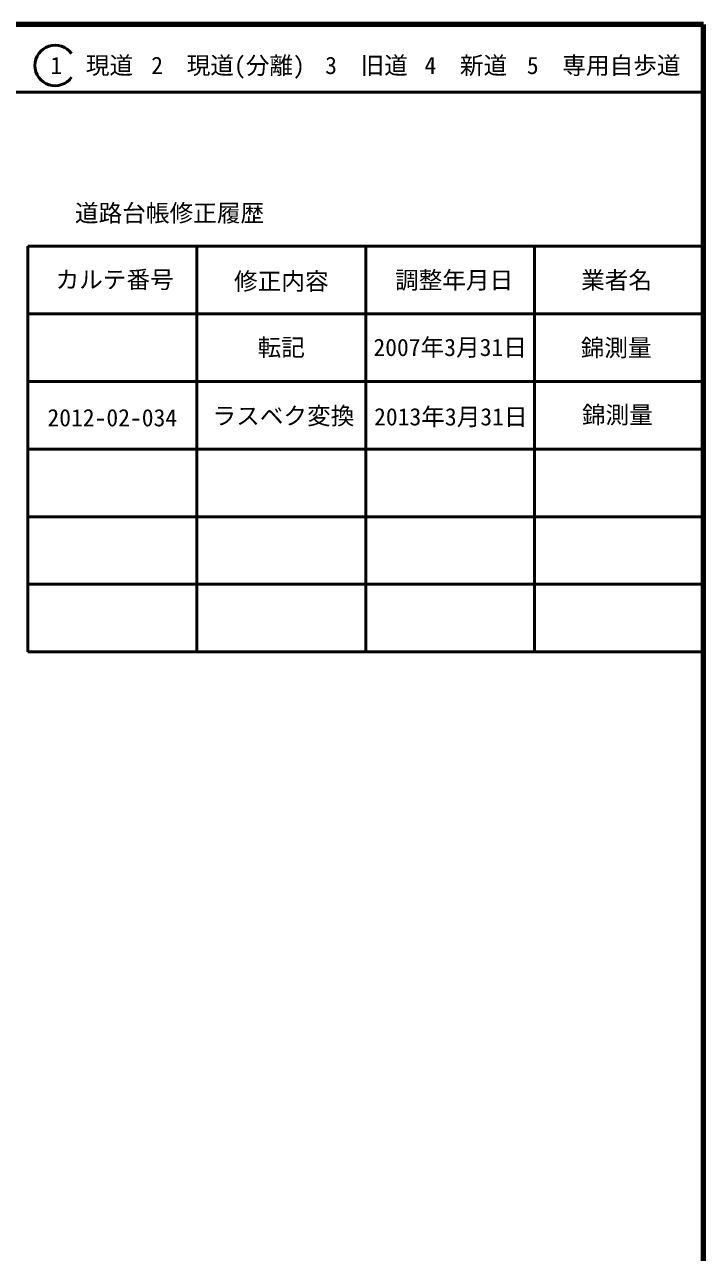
# Model space of a CAD drawing. Units: millimetres on the paper, enlarged 1000 times. Extents: x 68230 to 708230, y -1956 to 358044.
# Drawn here: x 607730 to 708230, y 176401 to 358044 of the extents above; entities that cross this region are included whole.
import ezdxf
from ezdxf.enums import TextEntityAlignment as Align

# ---------------------------------------------------------------- set-up
doc = ezdxf.new("R2010")
doc.units = ezdxf.units.MM
doc.header["$LTSCALE"] = 1000
for name, color, linetype, lineweight in [('M-TTL', 2, 'Continuous', 140), ('M-TTL-FRAM', 2, 'Continuous', 50), ('M-TTL-LINE', 7, 'Continuous', 50)]:
    doc.layers.add(name, color=color, linetype=linetype, lineweight=lineweight)
doc.layers.add('M-TTL-TXT', color=7, linetype='Continuous')
doc.styles.add('ＭＳ ゴシック', font='')
doc.styles.get('ＭＳ ゴシック').set_extended_font_data('MS Gothic')

msp = doc.modelspace()

# ---------------------------------------------------------------- linework, layer by layer
at = {"layer": 'M-TTL'}
for p, q in [((708230, 358044), (68230, 358044)), ((708230, -1956), (708230, 358044))]:
    msp.add_line(p, q, dxfattribs=at)
at = {"layer": 'M-TTL-FRAM'}
for p, q in [((608230, 325241), (608230, 265241)), ((608230, 325241), (708230, 325241)), ((608230, 265241), (708230, 265241))]:
    msp.add_line(p, q, dxfattribs=at)
at = {"layer": 'M-TTL-LINE'}
for p, q in [((68230, 348044), (708230, 348044)), ((633230, 325241), (633230, 265241)), ((658230, 325241), (658230, 265241)), ((683230, 325241), (683230, 265241)), ((608230, 315241), (708230, 315241)), ((608230, 305241), (708230, 305241)), ((608230, 295241), (708230, 295241)), ((608230, 285241), (708230, 285241)), ((608230, 275241), (708230, 275241))]:
    msp.add_line(p, q, dxfattribs=at)
msp.add_arc((612261, 352002), 3000, 35.68533, 324.31467, dxfattribs=at)

# ---------------------------------------------------------------- texts
at = {"layer": 'M-TTL-TXT', "style": 'ＭＳ ゴシック'}
for s, p in [('1\u3000現道', (617678, 352002)), ('2\u3000現道(分離)', (637849, 352002)), ('3\u3000旧道', (658351, 352002)), ('4\u3000新道', (673054, 352002)), ('5\u3000専用自歩道', (693458, 352002)), ('道路台帳修正履歴', (629198, 330158)), ('カルテ番号', (621069, 320321)), ('修正内容', (645739, 320067)), ('調整年月日', (671319, 320241)), ('業者名', (695364, 320241)), ('転記', (645730, 310290)), ('2007年3月31日', (670730, 310290)), ('錦測量', (695307, 310233)), ('ラスベク変換', (646049, 300163)), ('2013年3月31日', (670831, 300025)), ('錦測量', (695474, 300301)), ('2012-02-034', (620718, 299888))]:
    msp.add_text(s, height=2566, dxfattribs=at).set_placement(p, align=Align.MIDDLE_CENTER)

doc.saveas('drawing.dxf')
